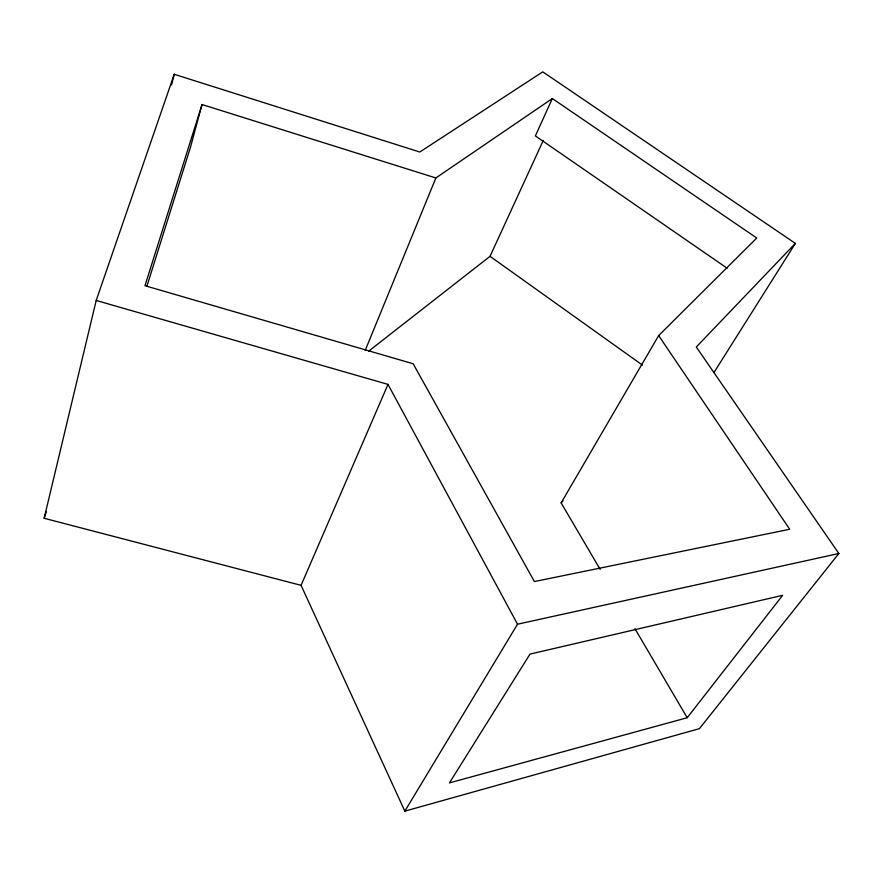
<?xml version="1.0" encoding="UTF-8"?>
<svg xmlns="http://www.w3.org/2000/svg" width="883" height="883" viewBox="0 0 883 883"><rect width="100%" height="100%" fill="white"/><g stroke="black" fill="none" stroke-linecap="round" stroke-linejoin="round"><path stroke-width="1.32" d="M795.351 243.399L696.29 347.019L838.85 553.509L699.413 728.652L404.844 811.146L301.07 585.341L44.15 518.266L96.192 300.452L174.227 74.282L419.811 152.019L542.78 71.854L795.351 243.399L713.883 372.659M171.556 84.923L174.227 74.282M600.131 569.358L561.135 502.891L658.652 335.595L756.753 238.024L552.339 98.543L435.871 177.969L202.019 104.525L190.607 146.766L146.997 285.926M202.019 104.525L144.978 285.717L413.156 363.763L534.392 581.555L789.7 529.259L658.652 335.595M44.15 518.266L46.313 511.743M365.198 350.43L435.871 177.969M301.07 585.341L387.99 384.392L96.192 300.452M552.339 98.543L535.374 135.905L727.162 268.233M368.542 351.268L490.043 256.313L543.277 140.43M404.844 811.146L517.515 624.204L838.85 553.509M687.195 717.736L782.647 595.319L530.021 654.093L449.447 782.901L687.195 717.736L634.954 628.707M561.135 502.891L563.023 500.882M490.043 256.313L642.438 365.109M387.99 384.392L517.515 624.204"/></g></svg>
